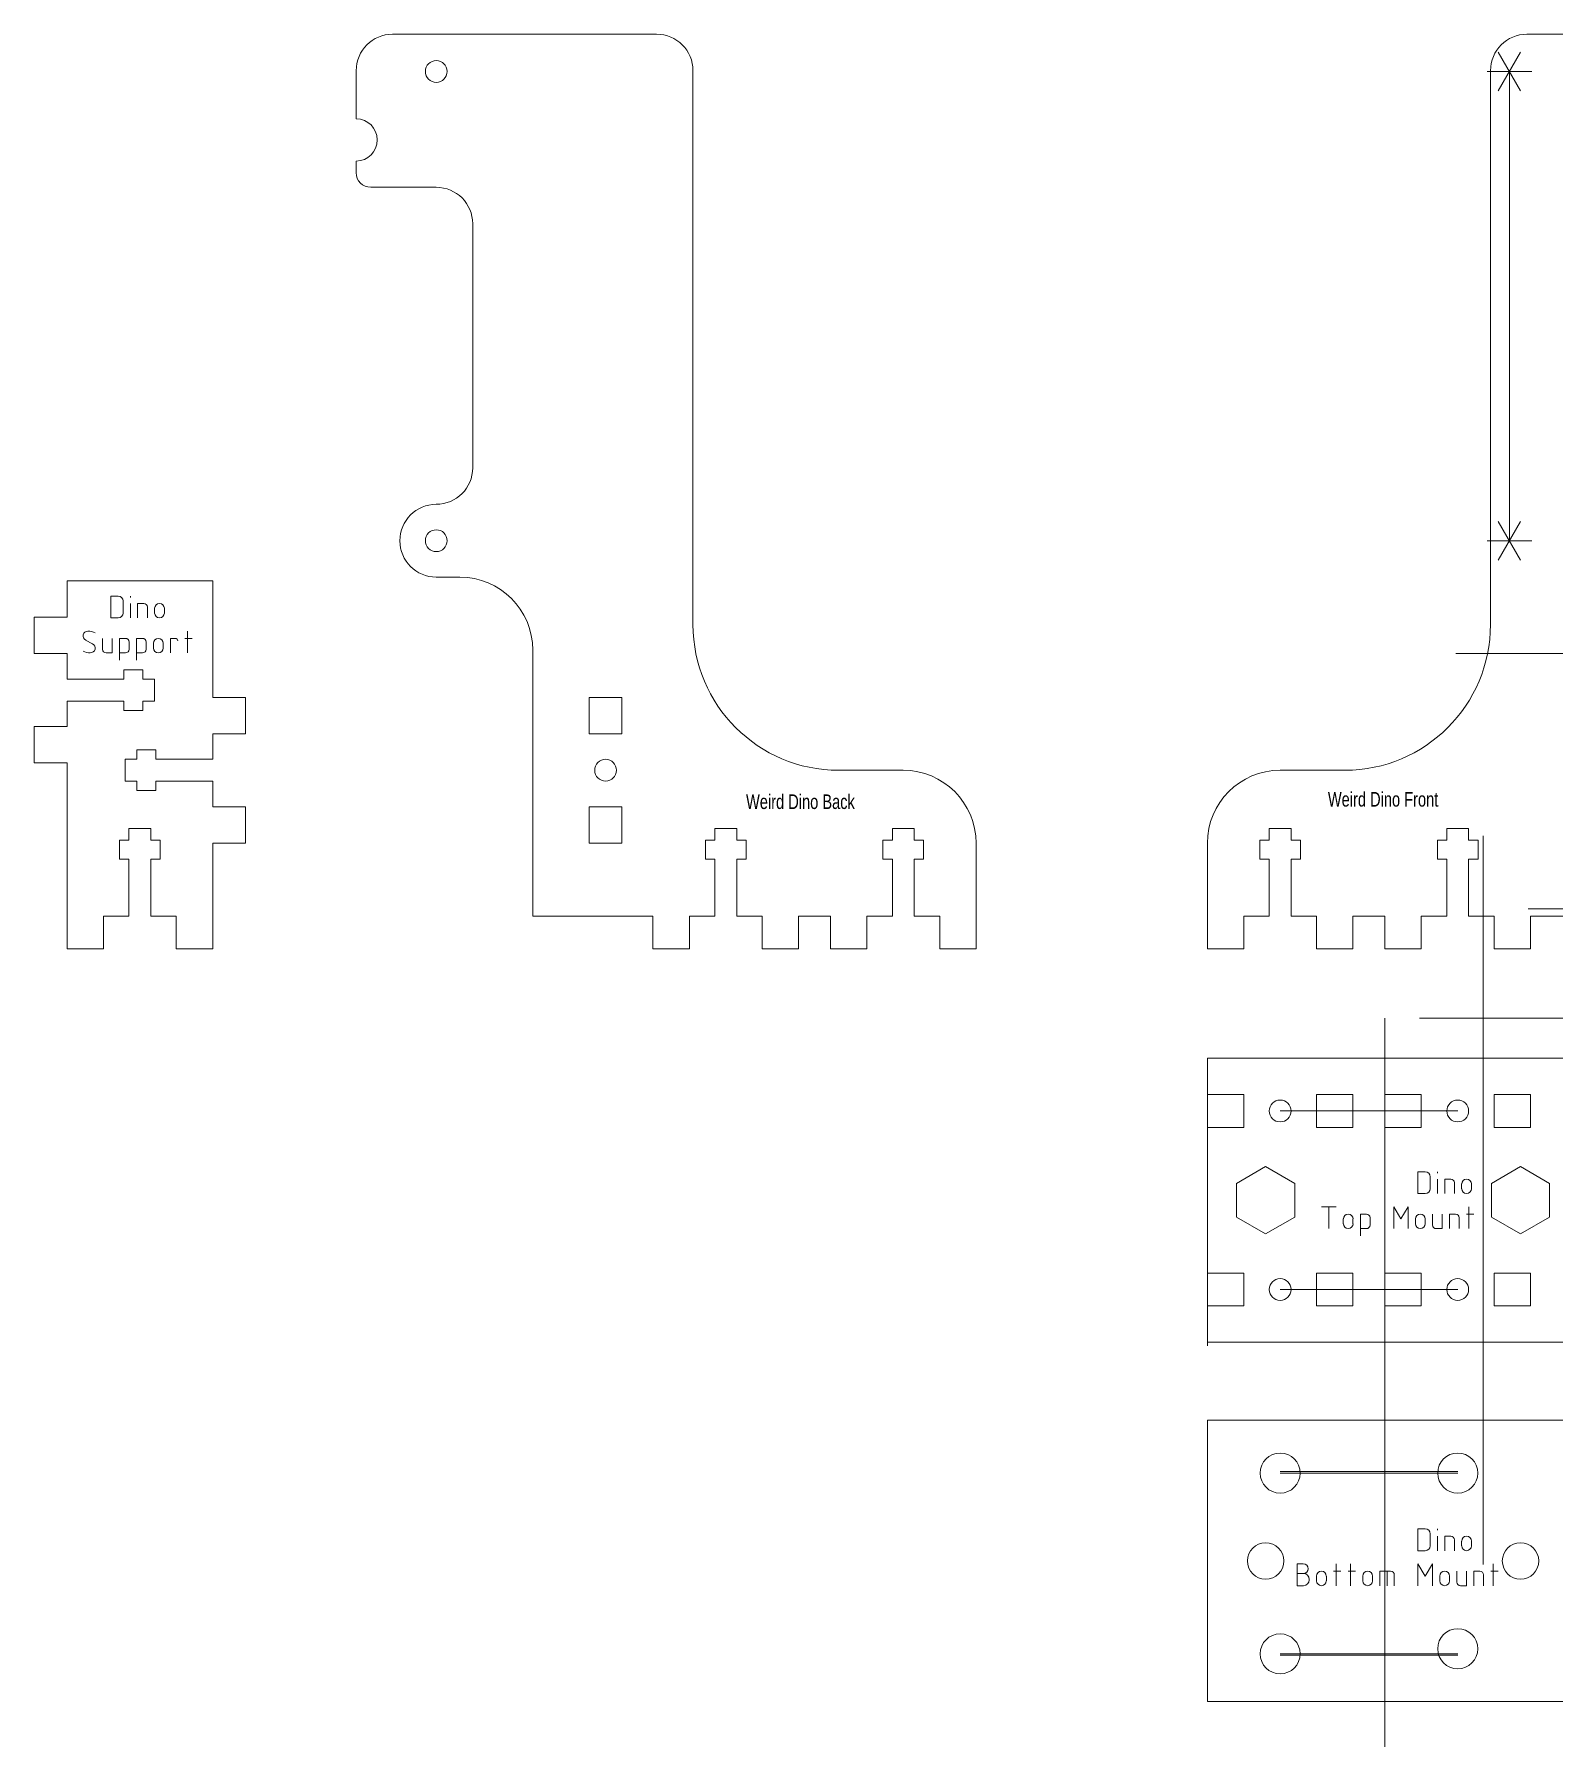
# Model space of a CAD drawing. Header units: millimetres. Extents: x -225 to 287, y -164 to 76.
# Drawn here: x -225.2 to -16.6, y -160 to 75 of the extents above; entities that cross this region are included whole.
import ezdxf

# ---------------------------------------------------------------- set-up
doc = ezdxf.new("R2010")
doc.units = ezdxf.units.MM
doc.layers.get('0').update_dxf_attribs({"linetype": 'CONTINUOUS', "lineweight": 0, "true_color": 0x000000})
for name, color, linetype, lineweight, true_color in [('Dino Brackets', 7, 'CONTINUOUS', 0, 0x000000), ('Dino Text', 1, 'CONTINUOUS', 0, 0xff0000), ('Drawings', 5, 'CONTINUOUS', 0, 0x0000ff), ('Drawings - Bracket', 5, 'CONTINUOUS', 0, 0x0000ff)]:
    doc.layers.add(name, color=color, linetype=linetype, lineweight=lineweight, true_color=true_color)
doc.styles.get("Standard").update_dxf_attribs({"font": 'txt', "width": 0.75})

# ---------------------------------------------------------------- blocks, each defined once
blk = doc.blocks.new('slots')
for p, q in [((-10, -2.25), (-10, 2.25)), ((-5, 2.25), (-10, 2.25)), ((-5, -2.25), (-5, 2.25)), ((10, 2.25), (5, 2.25)), ((5, -2.25), (5, 2.25)), ((10, -2.25), (10, 2.25)), ((-10, -2.25), (-5, -2.25)), ((5, -2.25), (10, -2.25))]:
    blk.add_line(p, q)
blk.add_circle((0, 0), 1.5)
blk = doc.blocks.new('tbits')
at = {"lineweight": 0}
for p, q in [((-1.5, 10.4), (-1.5, 12)), ((1.5, 12), (1.5, 10.4)), ((-2.8, 10.4), (-2.8, 7.8)), ((2.8, 7.8), (2.8, 10.4)), ((-1.5, 0), (-1.5, 7.8)), ((1.5, 7.8), (1.5, 0)), ((-10, -4.5), (-10, 0)), ((-5, 0), (-5, -4.5)), ((-1.5, 0), (-5, 0)), ((1.5, 0), (5, 0)), ((5, 0), (5, -4.5)), ((10, 0), (10, -4.5)), ((-10, -4.5), (-5, -4.5)), ((5, -4.5), (10, -4.5))]:
    blk.add_line(p, q, dxfattribs=at)
at = {"layer": 'Dino Brackets', "lineweight": 0}
blk.add_line((-1.5, 12), (1.5, 12), dxfattribs=at)
at = {"layer": 'Dino Brackets'}
for p, q in [((-1.5, 10.4), (-2.8, 10.4)), ((2.8, 10.4), (1.5, 10.4)), ((-2.8, 7.8), (-1.5, 7.8)), ((1.5, 7.8), (2.8, 7.8))]:
    blk.add_line(p, q, dxfattribs=at)
blk = doc.blocks.new('M5_c-1')
at = {"layer": 'Dino Brackets'}
for p, q in [((0, 4.618802), (-4, 2.309401)), ((0, 4.618802), (4, 2.309401)), ((-4, 2.309401), (-4, -2.309401)), ((4, 2.309401), (4, -2.309401)), ((-4, -2.309401), (0, -4.618802)), ((4, -2.309401), (0, -4.618802))]:
    blk.add_line(p, q, dxfattribs=at)

msp = doc.modelspace()

# ---------------------------------------------------------------- linework, layer by layer
at = {"layer": 'Dino Brackets'}
for p, q in [((-139.75, 75), (-176, 75)), ((-20.25, 75), (16, 75)), ((-181, 63.4), (-181, 70)), ((-134.75, -6), (-134.75, 70)), ((-25.25, -6), (-25.25, 70)), ((-181, 56), (-181, 57.6)), ((-170, 54), (-179, 54)), ((-165, 15.5), (-165, 49)), ((-170, 10.5), (-170, 10.5)), ((-220.7, 0), (-200.7, 0)), ((-200.7, 0), (-200.7, -16)), ((-170, 0.5), (-166.75, 0.5)), ((-220.7, -5), (-220.7, 0)), ((-156.75, -9.5), (-156.75, -46)), ((-220.7, -46), (-220.7, -25)), ((-114.75, -26), (-105.88, -26)), ((-45.25, -26), (-54.13, -26)), ((-200.7, -36), (-200.7, -46)), ((-95.88, -36), (-95.88, -46)), ((-64.13, -36), (-64.13, -46)), ((-156.75, -46), (-140.25, -46)), ((-120.25, -46), (-115.88, -46)), ((-39.75, -46), (-44.13, -46)), ((-3.25, -46), (-19.75, -46)), ((-3.25, -65.5), (-64.13, -65.5)), ((-64.13, -65.5), (-64.13, -104.5)), ((-3.25, -104.5), (-64.13, -104.5)), ((-3.25, -115.2), (-64.13, -115.2)), ((-64.13, -115.2), (-64.13, -153.8)), ((-3.25, -153.8), (-64.13, -153.8))]:
    msp.add_line(p, q, dxfattribs=at)
for centre, radius in [((-170, 69.9), 1.5), ((-170, 5.5), 1.5), ((-54.13, -122.45), 2.75), ((-29.75, -122.45), 2.75), ((-56.13, -134.5), 2.5), ((-21.13, -134.5), 2.5), ((-54.13, -147.25), 2.75), ((-29.75, -146.55), 2.75)]:
    msp.add_circle(centre, radius, dxfattribs=at)
for centre, radius, start, end in [((-176, 70), 5, 90, 180), ((-139.75, 70), 5, 360, 90), ((-20.25, 70), 5, 90, 180), ((-181, 60.5), 2.9, 270, 90), ((-179, 56), 2, 180, 270), ((-170, 49), 5, 360, 90), ((-170, 15.5), 5, 270, 360), ((-170, 5.5), 5, 90, 270), ((-166.75, -9.5), 10, 360, 90), ((-114.75, -6), 20, 180, 270), ((-45.25, -6), 20, 270, 0), ((-105.88, -36), 10, 360, 90), ((-54.13, -36), 10, 90, 180), ((-56.13, -134.5), 2.5, 270, 90)]:
    msp.add_arc(centre, radius, start, end, dxfattribs=at)
at = {"layer": 'Dino Text'}
for p, q in [((-213.67, -2.1), (-214.67, -2.1)), ((-214.67, -2.1), (-214.67, -5.1)), ((-212, -2.27), (-212, -2.1)), ((-213, -4.43), (-213, -2.77)), ((-212, -5.1), (-212, -3.1)), ((-211, -5.1), (-211, -3.1)), ((-211, -3.1), (-210.17, -3.1)), ((-209.67, -3.6), (-209.67, -5.1)), ((-208.67, -3.77), (-208.67, -4.43)), ((-207.33, -4.43), (-207.33, -3.77)), ((-214.67, -5.1), (-213.67, -5.1)), ((-204.17, -6.9), (-204.17, -9.9)), ((-218.14, -8.16), (-217.2, -8.64)), ((-215.83, -7.9), (-215.83, -9.4)), ((-214.5, -9.9), (-214.5, -7.9)), ((-212.67, -7.9), (-213.5, -7.9)), ((-213.5, -7.9), (-213.5, -10.9)), ((-212.17, -9.4), (-212.17, -8.4)), ((-210.33, -7.9), (-211.17, -7.9)), ((-211.17, -7.9), (-211.17, -10.9)), ((-209.83, -9.4), (-209.83, -8.4)), ((-208.83, -8.57), (-208.83, -9.23)), ((-207.5, -9.23), (-207.5, -8.57)), ((-206.5, -9.9), (-206.5, -7.9)), ((-206.5, -7.9), (-205.83, -7.9)), ((-204.5, -7.9), (-203.5, -7.9)), ((-215.33, -9.9), (-214.5, -9.9)), ((-213.5, -9.9), (-212.67, -9.9)), ((-211.17, -9.9), (-210.33, -9.9)), ((-34.21, -81.1), (-35.21, -81.1)), ((-35.21, -81.1), (-35.21, -84.1)), ((-33.54, -83.43), (-33.54, -81.77)), ((-32.54, -81.27), (-32.54, -81.1)), ((-32.54, -84.1), (-32.54, -82.1)), ((-31.54, -84.1), (-31.54, -82.1)), ((-31.54, -82.1), (-30.71, -82.1)), ((-35.21, -84.1), (-34.21, -84.1)), ((-30.21, -82.6), (-30.21, -84.1)), ((-29.21, -82.77), (-29.21, -83.43)), ((-27.87, -83.43), (-27.87, -82.77)), ((-48.46, -85.9), (-46.46, -85.9)), ((-47.46, -85.9), (-47.46, -88.9)), ((-42.29, -86.9), (-43.12, -86.9)), ((-43.12, -86.9), (-43.12, -89.9)), ((-38.54, -88.9), (-38.54, -85.9)), ((-38.54, -85.9), (-37.54, -87.57)), ((-37.54, -87.57), (-36.54, -85.9)), ((-36.54, -85.9), (-36.54, -88.9)), ((-33.21, -86.9), (-33.21, -88.4)), ((-31.88, -88.9), (-31.88, -86.9)), ((-30.88, -88.9), (-30.88, -86.9)), ((-30.88, -86.9), (-30.04, -86.9)), ((-28.54, -86.9), (-27.54, -86.9)), ((-28.21, -85.9), (-28.21, -88.9)), ((-45.46, -87.57), (-45.46, -88.23)), ((-44.13, -88.23), (-44.13, -87.57)), ((-43.12, -88.9), (-42.29, -88.9)), ((-41.79, -88.4), (-41.79, -87.4)), ((-35.54, -87.57), (-35.54, -88.23)), ((-34.21, -88.23), (-34.21, -87.57)), ((-32.71, -88.9), (-31.88, -88.9)), ((-29.54, -87.4), (-29.54, -88.9)), ((-34.21, -130.1), (-35.21, -130.1)), ((-35.21, -130.1), (-35.21, -133.1)), ((-33.54, -132.43), (-33.54, -130.77)), ((-32.54, -130.27), (-32.54, -130.1)), ((-32.54, -133.1), (-32.54, -131.1)), ((-31.54, -133.1), (-31.54, -131.1)), ((-31.54, -131.1), (-30.71, -131.1)), ((-30.21, -131.6), (-30.21, -133.1)), ((-35.21, -133.1), (-34.21, -133.1)), ((-29.21, -131.77), (-29.21, -132.43)), ((-27.87, -132.43), (-27.87, -131.77)), ((-51.79, -137.9), (-51.79, -134.9)), ((-51.79, -134.9), (-50.96, -134.9)), ((-51.79, -136.23), (-50.93, -136.23)), ((-46.79, -135.9), (-45.79, -135.9)), ((-46.46, -134.9), (-46.46, -137.9)), ((-44.79, -135.9), (-43.79, -135.9)), ((-44.46, -134.9), (-44.46, -137.9)), ((-40.46, -137.9), (-40.46, -135.9)), ((-40.46, -135.9), (-38.96, -135.9)), ((-39.46, -135.9), (-39.46, -137.9)), ((-35.21, -137.9), (-35.21, -134.9)), ((-35.21, -134.9), (-34.21, -136.57)), ((-34.21, -136.57), (-33.21, -134.9)), ((-33.21, -134.9), (-33.21, -137.9)), ((-29.88, -135.9), (-29.88, -137.4)), ((-28.54, -137.9), (-28.54, -135.9)), ((-27.54, -137.9), (-27.54, -135.9)), ((-27.54, -135.9), (-26.71, -135.9)), ((-25.21, -135.9), (-24.21, -135.9)), ((-24.88, -134.9), (-24.88, -137.9)), ((-50.93, -137.9), (-51.79, -137.9)), ((-50.13, -137.03), (-50.13, -137.1)), ((-49.12, -136.57), (-49.12, -137.23)), ((-47.79, -137.23), (-47.79, -136.57)), ((-42.79, -136.57), (-42.79, -137.23)), ((-41.46, -137.23), (-41.46, -136.57)), ((-38.46, -136.4), (-38.46, -137.9)), ((-32.21, -136.57), (-32.21, -137.23)), ((-30.88, -137.23), (-30.88, -136.57)), ((-29.38, -137.9), (-28.54, -137.9)), ((-26.21, -136.4), (-26.21, -137.9))]:
    msp.add_line(p, q, dxfattribs=at)
for centre, radius, start, end in [((-213.67, -2.77), 0.667, 0, 90), ((-213.67, -4.43), 0.667, 270, 0), ((-210.17, -3.6), 0.5, 0, 90), ((-208, -3.77), 0.667, 0, 180), ((-208, -4.43), 0.667, 180, 0), ((-217.83, -7.57), 0.667, 90, 243), ((-217.83, -9.11), 2.21, 63.07, 90), ((-217.5, -9.23), 0.667, 270, 62.98), ((-215.33, -9.4), 0.5, 180, 270), ((-212.67, -8.4), 0.5, 0, 90), ((-212.67, -9.4), 0.5, 270, 0), ((-210.33, -8.4), 0.5, 0, 90), ((-210.33, -9.4), 0.5, 270, 0), ((-208.17, -8.57), 0.667, 0, 180), ((-208.17, -9.23), 0.667, 180, 0), ((-205.83, -8.23), 0.333, 0, 90), ((-217.5, -7.69), 2.21, 243.1, 270), ((-34.21, -81.77), 0.667, 0, 90), ((-30.71, -82.6), 0.5, 0, 90), ((-28.54, -82.77), 0.667, 0, 180), ((-34.21, -83.43), 0.667, 270, 0), ((-28.54, -83.43), 0.667, 180, 0), ((-44.79, -87.57), 0.667, 0, 180), ((-42.29, -87.4), 0.5, 0, 90), ((-34.88, -87.57), 0.667, 0, 180), ((-30.04, -87.4), 0.5, 0, 90), ((-44.79, -88.23), 0.667, 180, 0), ((-42.29, -88.4), 0.5, 270, 0), ((-34.88, -88.23), 0.667, 180, 0), ((-32.71, -88.4), 0.5, 180, 270), ((-34.21, -130.77), 0.667, 0, 90), ((-30.71, -131.6), 0.5, 0, 90), ((-28.54, -131.77), 0.667, 0, 180), ((-34.21, -132.43), 0.667, 270, 0), ((-28.54, -132.43), 0.667, 180, 0), ((-50.96, -135.57), 0.667, 270, 90), ((-50.93, -137.03), 0.8, 0, 90), ((-48.46, -136.57), 0.667, 0, 180), ((-42.13, -136.57), 0.667, 0, 180), ((-38.96, -136.4), 0.5, 0, 90), ((-31.54, -136.57), 0.667, 0, 180), ((-26.71, -136.4), 0.5, 0, 90), ((-50.93, -137.1), 0.8, 270, 0), ((-48.46, -137.23), 0.667, 180, 0), ((-42.13, -137.23), 0.667, 180, 0), ((-31.54, -137.23), 0.667, 180, 0), ((-29.38, -137.4), 0.5, 180, 270)]:
    msp.add_arc(centre, radius, start, end, dxfattribs=at)
at = {"layer": 'Drawings'}
for p, q in [((-21.12, 67.25), (-24.18, 72.55)), ((-21.12, 72.55), (-24.18, 67.25)), ((-19.59, 69.9), (-25.71, 69.9)), ((-22.65, 69.9), (-22.65, 5.5)), ((-21.12, 2.85), (-24.18, 8.15)), ((-21.12, 8.15), (-24.18, 2.85)), ((-19.59, 5.5), (-25.71, 5.5))]:
    msp.add_line(p, q, dxfattribs=at)
at = {"layer": 'Drawings - Bracket'}
for p, q in [((70, -10), (-30, -10)), ((-26.25, -35), (-26.25, -135)), ((-20.1, -45), (79.9, -45)), ((-39.75, -60), (-39.75, -160)), ((65, -60), (-35, -60)), ((-29.75, -72.75), (-54.13, -72.75)), ((-64.13, -87.5), (-64.13, -75)), ((-64.13, -92.5), (-64.13, -105)), ((-54.13, -97.25), (-29.75, -97.25)), ((-54.13, -122.25), (-29.75, -122.25)), ((-54.13, -122.45), (-29.75, -122.45)), ((-29.75, -147.25), (-54.13, -147.25)), ((-29.75, -147.45), (-54.13, -147.45))]:
    msp.add_line(p, q, dxfattribs=at)

# ---------------------------------------------------------------- block references
at = {"layer": 'Dino Brackets', "yscale": -1}
for name, p, rotation in [('tbits', (-220.7, -15), 89.99999999999999), ('tbits', (-200.7, -26), 270), ('tbits', (-210.7, -46), 180), ('tbits', (-54.13, -46), 180), ('tbits', (-29.75, -46), 180), ('slots', (-54.13, -72.75), 180), ('slots', (-29.75, -72.75), 180), ('slots', (-54.13, -97.25), 180), ('slots', (-29.75, -97.25), 180)]:
    msp.add_blockref(name, p, dxfattribs=dict(at, rotation=rotation))
at = {"layer": 'Dino Brackets'}
for name, p, rotation in [('slots', (-146.75, -26), 89.99999999999999), ('tbits', (-130.25, -46), 360), ('tbits', (-105.88, -46), 360)]:
    msp.add_blockref(name, p, dxfattribs=dict(at, rotation=rotation))
for p in [(-56.13, -85), (-21.13, -85)]:
    msp.add_blockref('M5_c-1', p, dxfattribs=at)

# ---------------------------------------------------------------- texts
at = {"layer": 'Dino Text', "char_height": 2, "width": 100, "attachment_point": 5}
for s, insert in [('Weird\\~Dino\\~Back', (-120, -30.33)), ('Weird\\~Dino\\~Front', (-40, -30))]:
    msp.add_mtext(s, dxfattribs=dict(at, insert=insert))

doc.saveas('drawing.dxf')
